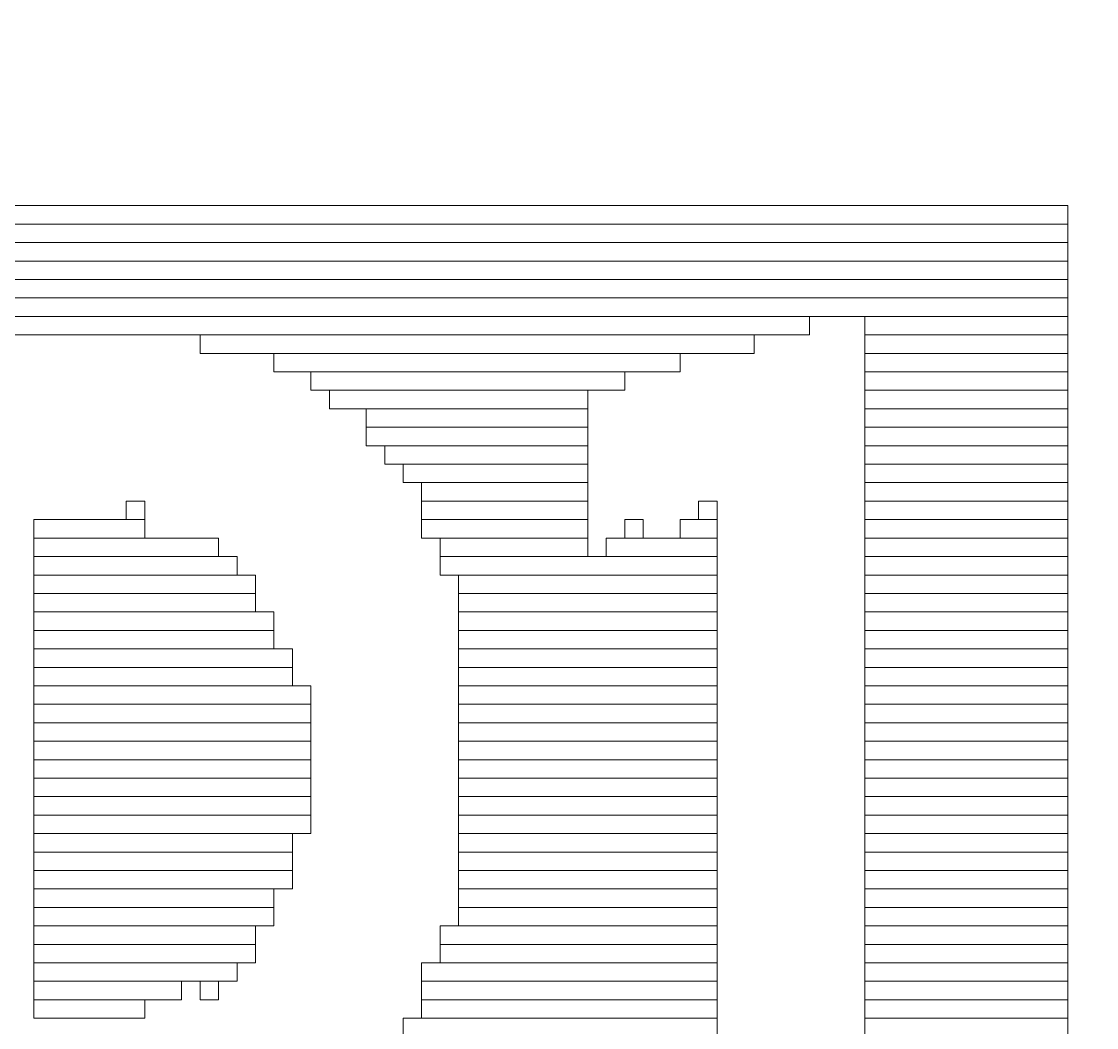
# Model space of a CAD drawing. Header units: millimetres. Extents: x -86 to 67, y -55 to 52.
# Drawn here: x -24.174 to -22.695, y -42.272 to -40.889 of the extents above; entities that cross this region are included whole.
import ezdxf

# ---------------------------------------------------------------- set-up
doc = ezdxf.new("R2010")
doc.units = ezdxf.units.MM
doc.header["$MEASUREMENT"] = 0
doc.layers.add('BG_OUTLINE', color=7, linetype='Continuous')
doc.layers.add('MA_PEN3', color=7, linetype='Continuous')

msp = doc.modelspace()

# ---------------------------------------------------------------- linework, layer by layer
at = {"layer": 'BG_OUTLINE', "color": 3, "lineweight": 9}
msp.add_open_spline([(-60.0926, 34.7331), (-60.0926, 34.7331), (63.7724, 34.7331), (63.7724, 34.7331), (63.7724, 34.7331), (64.585, 34.7336), (65.3646, 34.4113), (65.9396, 33.837), (65.9396, 33.837), (66.5146, 33.2627), (66.8379, 32.4797), (66.8384, 31.667), (66.8384, 31.667), (66.8384, 31.667), (66.8412, -52.28), (66.8412, -52.28), (66.8412, -52.28), (66.8412, -52.28), (66.8384, -52.1933), (66.8384, -52.1933), (66.8384, -52.1933), (66.8389, -53.006), (66.5166, -53.7856), (65.9424, -54.3606), (65.9424, -54.3606), (65.3681, -54.9356), (64.585, -55.2589), (63.7724, -55.2594), (63.7724, -55.2594), (63.7724, -55.2594), (-60.1869, -55.2594), (-60.1869, -55.2594), (-60.1869, -55.2594), (-60.1869, -55.2594), (-60.0853, -55.2518), (-60.0853, -55.2518), (-60.0853, -55.2518), (-60.8979, -55.2523), (-61.6775, -54.9299), (-62.2525, -54.3557), (-62.2525, -54.3557), (-62.8275, -53.7814), (-63.1508, -52.9984), (-63.1513, -52.1857), (-63.1513, -52.1857), (-63.1513, -52.1857), (-63.1587, 31.667), (-63.1587, 31.667), (-63.1587, 31.667), (-63.1592, 32.4797), (-62.8369, 33.2593), (-62.2626, 33.8343), (-62.2626, 33.8343), (-61.6883, 34.4093), (-60.9053, 34.7326), (-60.0926, 34.7331)], degree=3, knots=[0, 0, 0, 0, 0.071429, 0.071429, 0.071429, 0.071429, 0.142857, 0.142857, 0.142857, 0.142857, 0.214286, 0.214286, 0.214286, 0.214286, 0.285714, 0.285714, 0.285714, 0.285714, 0.357143, 0.357143, 0.357143, 0.357143, 0.428571, 0.428571, 0.428571, 0.428571, 0.5, 0.5, 0.5, 0.5, 0.571429, 0.571429, 0.571429, 0.571429, 0.642857, 0.642857, 0.642857, 0.642857, 0.714286, 0.714286, 0.714286, 0.714286, 0.785714, 0.785714, 0.785714, 0.785714, 0.857143, 0.857143, 0.857143, 0.857143, 0.928571, 0.928571, 0.928571, 0.928571, 1, 1, 1, 1], dxfattribs=at)
at = {"layer": 'MA_PEN3', "color": 5, "lineweight": 9}
for points in [[(-27.7892, -41.1675), (-27.7892, -41.1675), (-27.7892, -41.1421), (-27.7892, -41.1421), (-27.7892, -41.1421), (-27.7892, -41.1421), (-22.7346, -41.1421), (-22.7346, -41.1421), (-22.7346, -41.1421), (-22.7346, -41.1421), (-22.7346, -41.1675), (-22.7346, -41.1675), (-22.7346, -41.1675), (-22.7346, -41.1675), (-27.7892, -41.1675), (-27.7892, -41.1675)], [(-27.7892, -41.1929), (-27.7892, -41.1929), (-27.7892, -41.1675), (-27.7892, -41.1675), (-27.7892, -41.1675), (-27.7892, -41.1675), (-22.7346, -41.1675), (-22.7346, -41.1675), (-22.7346, -41.1675), (-22.7346, -41.1675), (-22.7346, -41.1929), (-22.7346, -41.1929), (-22.7346, -41.1929), (-22.7346, -41.1929), (-27.7892, -41.1929), (-27.7892, -41.1929)], [(-27.7892, -41.2183), (-27.7892, -41.2183), (-27.7892, -41.1929), (-27.7892, -41.1929), (-27.7892, -41.1929), (-27.7892, -41.1929), (-22.7346, -41.1929), (-22.7346, -41.1929), (-22.7346, -41.1929), (-22.7346, -41.1929), (-22.7346, -41.2183), (-22.7346, -41.2183), (-22.7346, -41.2183), (-22.7346, -41.2183), (-27.7892, -41.2183), (-27.7892, -41.2183)], [(-27.7892, -41.2437), (-27.7892, -41.2437), (-27.7892, -41.2183), (-27.7892, -41.2183), (-27.7892, -41.2183), (-27.7892, -41.2183), (-22.7346, -41.2183), (-22.7346, -41.2183), (-22.7346, -41.2183), (-22.7346, -41.2183), (-22.7346, -41.2437), (-22.7346, -41.2437), (-22.7346, -41.2437), (-22.7346, -41.2437), (-27.7892, -41.2437), (-27.7892, -41.2437)], [(-27.7892, -41.2691), (-27.7892, -41.2691), (-27.7892, -41.2437), (-27.7892, -41.2437), (-27.7892, -41.2437), (-27.7892, -41.2437), (-22.7346, -41.2437), (-22.7346, -41.2437), (-22.7346, -41.2437), (-22.7346, -41.2437), (-22.7346, -41.2691), (-22.7346, -41.2691), (-22.7346, -41.2691), (-22.7346, -41.2691), (-27.7892, -41.2691), (-27.7892, -41.2691)], [(-27.7892, -41.2945), (-27.7892, -41.2945), (-27.7892, -41.2691), (-27.7892, -41.2691), (-27.7892, -41.2691), (-27.7892, -41.2691), (-22.7346, -41.2691), (-22.7346, -41.2691), (-22.7346, -41.2691), (-22.7346, -41.2691), (-22.7346, -41.2945), (-22.7346, -41.2945), (-22.7346, -41.2945), (-22.7346, -41.2945), (-27.7892, -41.2945), (-27.7892, -41.2945)], [(-26.3922, -41.3199), (-26.3922, -41.3199), (-26.3922, -41.2945), (-26.3922, -41.2945), (-26.3922, -41.2945), (-26.3922, -41.2945), (-23.0902, -41.2945), (-23.0902, -41.2945), (-23.0902, -41.2945), (-23.0902, -41.2945), (-23.0902, -41.3199), (-23.0902, -41.3199), (-23.0902, -41.3199), (-23.0902, -41.3199), (-26.3922, -41.3199), (-26.3922, -41.3199)], [(-23.014, -41.3199), (-23.014, -41.3199), (-23.014, -41.2945), (-23.014, -41.2945), (-23.014, -41.2945), (-23.014, -41.2945), (-22.7346, -41.2945), (-22.7346, -41.2945), (-22.7346, -41.2945), (-22.7346, -41.2945), (-22.7346, -41.3199), (-22.7346, -41.3199), (-22.7346, -41.3199), (-22.7346, -41.3199), (-23.014, -41.3199), (-23.014, -41.3199)], [(-23.9284, -41.3453), (-23.9284, -41.3453), (-23.9284, -41.3199), (-23.9284, -41.3199), (-23.9284, -41.3199), (-23.9284, -41.3199), (-23.1664, -41.3199), (-23.1664, -41.3199), (-23.1664, -41.3199), (-23.1664, -41.3199), (-23.1664, -41.3453), (-23.1664, -41.3453), (-23.1664, -41.3453), (-23.1664, -41.3453), (-23.9284, -41.3453), (-23.9284, -41.3453)], [(-23.014, -41.3453), (-23.014, -41.3453), (-23.014, -41.3199), (-23.014, -41.3199), (-23.014, -41.3199), (-23.014, -41.3199), (-22.7346, -41.3199), (-22.7346, -41.3199), (-22.7346, -41.3199), (-22.7346, -41.3199), (-22.7346, -41.3453), (-22.7346, -41.3453), (-22.7346, -41.3453), (-22.7346, -41.3453), (-23.014, -41.3453), (-23.014, -41.3453)], [(-23.8268, -41.3707), (-23.8268, -41.3707), (-23.8268, -41.3453), (-23.8268, -41.3453), (-23.8268, -41.3453), (-23.8268, -41.3453), (-23.268, -41.3453), (-23.268, -41.3453), (-23.268, -41.3453), (-23.268, -41.3453), (-23.268, -41.3707), (-23.268, -41.3707), (-23.268, -41.3707), (-23.268, -41.3707), (-23.8268, -41.3707), (-23.8268, -41.3707)], [(-23.014, -41.3707), (-23.014, -41.3707), (-23.014, -41.3453), (-23.014, -41.3453), (-23.014, -41.3453), (-23.014, -41.3453), (-22.7346, -41.3453), (-22.7346, -41.3453), (-22.7346, -41.3453), (-22.7346, -41.3453), (-22.7346, -41.3707), (-22.7346, -41.3707), (-22.7346, -41.3707), (-22.7346, -41.3707), (-23.014, -41.3707), (-23.014, -41.3707)], [(-23.776, -41.3961), (-23.776, -41.3961), (-23.776, -41.3707), (-23.776, -41.3707), (-23.776, -41.3707), (-23.776, -41.3707), (-23.3442, -41.3707), (-23.3442, -41.3707), (-23.3442, -41.3707), (-23.3442, -41.3707), (-23.3442, -41.3961), (-23.3442, -41.3961), (-23.3442, -41.3961), (-23.3442, -41.3961), (-23.776, -41.3961), (-23.776, -41.3961)], [(-23.014, -41.3961), (-23.014, -41.3961), (-23.014, -41.3707), (-23.014, -41.3707), (-23.014, -41.3707), (-23.014, -41.3707), (-22.7346, -41.3707), (-22.7346, -41.3707), (-22.7346, -41.3707), (-22.7346, -41.3707), (-22.7346, -41.3961), (-22.7346, -41.3961), (-22.7346, -41.3961), (-22.7346, -41.3961), (-23.014, -41.3961), (-23.014, -41.3961)], [(-23.7506, -41.4215), (-23.7506, -41.4215), (-23.7506, -41.3961), (-23.7506, -41.3961), (-23.7506, -41.3961), (-23.7506, -41.3961), (-23.395, -41.3961), (-23.395, -41.3961), (-23.395, -41.3961), (-23.395, -41.3961), (-23.395, -41.4215), (-23.395, -41.4215), (-23.395, -41.4215), (-23.395, -41.4215), (-23.7506, -41.4215), (-23.7506, -41.4215)], [(-23.014, -41.4215), (-23.014, -41.4215), (-23.014, -41.3961), (-23.014, -41.3961), (-23.014, -41.3961), (-23.014, -41.3961), (-22.7346, -41.3961), (-22.7346, -41.3961), (-22.7346, -41.3961), (-22.7346, -41.3961), (-22.7346, -41.4215), (-22.7346, -41.4215), (-22.7346, -41.4215), (-22.7346, -41.4215), (-23.014, -41.4215), (-23.014, -41.4215)], [(-23.6998, -41.4469), (-23.6998, -41.4469), (-23.6998, -41.4215), (-23.6998, -41.4215), (-23.6998, -41.4215), (-23.6998, -41.4215), (-23.395, -41.4215), (-23.395, -41.4215), (-23.395, -41.4215), (-23.395, -41.4215), (-23.395, -41.4469), (-23.395, -41.4469), (-23.395, -41.4469), (-23.395, -41.4469), (-23.6998, -41.4469), (-23.6998, -41.4469)], [(-23.014, -41.4469), (-23.014, -41.4469), (-23.014, -41.4215), (-23.014, -41.4215), (-23.014, -41.4215), (-23.014, -41.4215), (-22.7346, -41.4215), (-22.7346, -41.4215), (-22.7346, -41.4215), (-22.7346, -41.4215), (-22.7346, -41.4469), (-22.7346, -41.4469), (-22.7346, -41.4469), (-22.7346, -41.4469), (-23.014, -41.4469), (-23.014, -41.4469)], [(-23.6998, -41.4723), (-23.6998, -41.4723), (-23.6998, -41.4469), (-23.6998, -41.4469), (-23.6998, -41.4469), (-23.6998, -41.4469), (-23.395, -41.4469), (-23.395, -41.4469), (-23.395, -41.4469), (-23.395, -41.4469), (-23.395, -41.4723), (-23.395, -41.4723), (-23.395, -41.4723), (-23.395, -41.4723), (-23.6998, -41.4723), (-23.6998, -41.4723)], [(-23.014, -41.4723), (-23.014, -41.4723), (-23.014, -41.4469), (-23.014, -41.4469), (-23.014, -41.4469), (-23.014, -41.4469), (-22.7346, -41.4469), (-22.7346, -41.4469), (-22.7346, -41.4469), (-22.7346, -41.4469), (-22.7346, -41.4723), (-22.7346, -41.4723), (-22.7346, -41.4723), (-22.7346, -41.4723), (-23.014, -41.4723), (-23.014, -41.4723)], [(-23.6744, -41.4977), (-23.6744, -41.4977), (-23.6744, -41.4723), (-23.6744, -41.4723), (-23.6744, -41.4723), (-23.6744, -41.4723), (-23.395, -41.4723), (-23.395, -41.4723), (-23.395, -41.4723), (-23.395, -41.4723), (-23.395, -41.4977), (-23.395, -41.4977), (-23.395, -41.4977), (-23.395, -41.4977), (-23.6744, -41.4977), (-23.6744, -41.4977)], [(-23.014, -41.4977), (-23.014, -41.4977), (-23.014, -41.4723), (-23.014, -41.4723), (-23.014, -41.4723), (-23.014, -41.4723), (-22.7346, -41.4723), (-22.7346, -41.4723), (-22.7346, -41.4723), (-22.7346, -41.4723), (-22.7346, -41.4977), (-22.7346, -41.4977), (-22.7346, -41.4977), (-22.7346, -41.4977), (-23.014, -41.4977), (-23.014, -41.4977)], [(-23.649, -41.5231), (-23.649, -41.5231), (-23.649, -41.4977), (-23.649, -41.4977), (-23.649, -41.4977), (-23.649, -41.4977), (-23.395, -41.4977), (-23.395, -41.4977), (-23.395, -41.4977), (-23.395, -41.4977), (-23.395, -41.5231), (-23.395, -41.5231), (-23.395, -41.5231), (-23.395, -41.5231), (-23.649, -41.5231), (-23.649, -41.5231)], [(-23.014, -41.5231), (-23.014, -41.5231), (-23.014, -41.4977), (-23.014, -41.4977), (-23.014, -41.4977), (-23.014, -41.4977), (-22.7346, -41.4977), (-22.7346, -41.4977), (-22.7346, -41.4977), (-22.7346, -41.4977), (-22.7346, -41.5231), (-22.7346, -41.5231), (-22.7346, -41.5231), (-22.7346, -41.5231), (-23.014, -41.5231), (-23.014, -41.5231)], [(-23.6236, -41.5485), (-23.6236, -41.5485), (-23.6236, -41.5231), (-23.6236, -41.5231), (-23.6236, -41.5231), (-23.6236, -41.5231), (-23.395, -41.5231), (-23.395, -41.5231), (-23.395, -41.5231), (-23.395, -41.5231), (-23.395, -41.5485), (-23.395, -41.5485), (-23.395, -41.5485), (-23.395, -41.5485), (-23.6236, -41.5485), (-23.6236, -41.5485)], [(-23.014, -41.5485), (-23.014, -41.5485), (-23.014, -41.5231), (-23.014, -41.5231), (-23.014, -41.5231), (-23.014, -41.5231), (-22.7346, -41.5231), (-22.7346, -41.5231), (-22.7346, -41.5231), (-22.7346, -41.5231), (-22.7346, -41.5485), (-22.7346, -41.5485), (-22.7346, -41.5485), (-22.7346, -41.5485), (-23.014, -41.5485), (-23.014, -41.5485)], [(-24.03, -41.5739), (-24.03, -41.5739), (-24.03, -41.5485), (-24.03, -41.5485), (-24.03, -41.5485), (-24.03, -41.5485), (-24.0046, -41.5485), (-24.0046, -41.5485), (-24.0046, -41.5485), (-24.0046, -41.5485), (-24.0046, -41.5739), (-24.0046, -41.5739), (-24.0046, -41.5739), (-24.0046, -41.5739), (-24.03, -41.5739), (-24.03, -41.5739)], [(-23.6236, -41.5739), (-23.6236, -41.5739), (-23.6236, -41.5485), (-23.6236, -41.5485), (-23.6236, -41.5485), (-23.6236, -41.5485), (-23.395, -41.5485), (-23.395, -41.5485), (-23.395, -41.5485), (-23.395, -41.5485), (-23.395, -41.5739), (-23.395, -41.5739), (-23.395, -41.5739), (-23.395, -41.5739), (-23.6236, -41.5739), (-23.6236, -41.5739)], [(-23.2426, -41.5739), (-23.2426, -41.5739), (-23.2426, -41.5485), (-23.2426, -41.5485), (-23.2426, -41.5485), (-23.2426, -41.5485), (-23.2172, -41.5485), (-23.2172, -41.5485), (-23.2172, -41.5485), (-23.2172, -41.5485), (-23.2172, -41.5739), (-23.2172, -41.5739), (-23.2172, -41.5739), (-23.2172, -41.5739), (-23.2426, -41.5739), (-23.2426, -41.5739)], [(-23.014, -41.5739), (-23.014, -41.5739), (-23.014, -41.5485), (-23.014, -41.5485), (-23.014, -41.5485), (-23.014, -41.5485), (-22.7346, -41.5485), (-22.7346, -41.5485), (-22.7346, -41.5485), (-22.7346, -41.5485), (-22.7346, -41.5739), (-22.7346, -41.5739), (-22.7346, -41.5739), (-22.7346, -41.5739), (-23.014, -41.5739), (-23.014, -41.5739)], [(-24.157, -41.5993), (-24.157, -41.5993), (-24.157, -41.5739), (-24.157, -41.5739), (-24.157, -41.5739), (-24.157, -41.5739), (-24.0046, -41.5739), (-24.0046, -41.5739), (-24.0046, -41.5739), (-24.0046, -41.5739), (-24.0046, -41.5993), (-24.0046, -41.5993), (-24.0046, -41.5993), (-24.0046, -41.5993), (-24.157, -41.5993), (-24.157, -41.5993)], [(-23.6236, -41.5993), (-23.6236, -41.5993), (-23.6236, -41.5739), (-23.6236, -41.5739), (-23.6236, -41.5739), (-23.6236, -41.5739), (-23.395, -41.5739), (-23.395, -41.5739), (-23.395, -41.5739), (-23.395, -41.5739), (-23.395, -41.5993), (-23.395, -41.5993), (-23.395, -41.5993), (-23.395, -41.5993), (-23.6236, -41.5993), (-23.6236, -41.5993)], [(-23.3442, -41.5993), (-23.3442, -41.5993), (-23.3442, -41.5739), (-23.3442, -41.5739), (-23.3442, -41.5739), (-23.3442, -41.5739), (-23.3188, -41.5739), (-23.3188, -41.5739), (-23.3188, -41.5739), (-23.3188, -41.5739), (-23.3188, -41.5993), (-23.3188, -41.5993), (-23.3188, -41.5993), (-23.3188, -41.5993), (-23.3442, -41.5993), (-23.3442, -41.5993)], [(-23.268, -41.5993), (-23.268, -41.5993), (-23.268, -41.5739), (-23.268, -41.5739), (-23.268, -41.5739), (-23.268, -41.5739), (-23.2172, -41.5739), (-23.2172, -41.5739), (-23.2172, -41.5739), (-23.2172, -41.5739), (-23.2172, -41.5993), (-23.2172, -41.5993), (-23.2172, -41.5993), (-23.2172, -41.5993), (-23.268, -41.5993), (-23.268, -41.5993)], [(-23.014, -41.5993), (-23.014, -41.5993), (-23.014, -41.5739), (-23.014, -41.5739), (-23.014, -41.5739), (-23.014, -41.5739), (-22.7346, -41.5739), (-22.7346, -41.5739), (-22.7346, -41.5739), (-22.7346, -41.5739), (-22.7346, -41.5993), (-22.7346, -41.5993), (-22.7346, -41.5993), (-22.7346, -41.5993), (-23.014, -41.5993), (-23.014, -41.5993)], [(-24.157, -41.6247), (-24.157, -41.6247), (-24.157, -41.5993), (-24.157, -41.5993), (-24.157, -41.5993), (-24.157, -41.5993), (-23.903, -41.5993), (-23.903, -41.5993), (-23.903, -41.5993), (-23.903, -41.5993), (-23.903, -41.6247), (-23.903, -41.6247), (-23.903, -41.6247), (-23.903, -41.6247), (-24.157, -41.6247), (-24.157, -41.6247)], [(-23.5982, -41.6247), (-23.5982, -41.6247), (-23.5982, -41.5993), (-23.5982, -41.5993), (-23.5982, -41.5993), (-23.5982, -41.5993), (-23.395, -41.5993), (-23.395, -41.5993), (-23.395, -41.5993), (-23.395, -41.5993), (-23.395, -41.6247), (-23.395, -41.6247), (-23.395, -41.6247), (-23.395, -41.6247), (-23.5982, -41.6247), (-23.5982, -41.6247)], [(-23.3696, -41.6247), (-23.3696, -41.6247), (-23.3696, -41.5993), (-23.3696, -41.5993), (-23.3696, -41.5993), (-23.3696, -41.5993), (-23.2172, -41.5993), (-23.2172, -41.5993), (-23.2172, -41.5993), (-23.2172, -41.5993), (-23.2172, -41.6247), (-23.2172, -41.6247), (-23.2172, -41.6247), (-23.2172, -41.6247), (-23.3696, -41.6247), (-23.3696, -41.6247)], [(-23.014, -41.6247), (-23.014, -41.6247), (-23.014, -41.5993), (-23.014, -41.5993), (-23.014, -41.5993), (-23.014, -41.5993), (-22.7346, -41.5993), (-22.7346, -41.5993), (-22.7346, -41.5993), (-22.7346, -41.5993), (-22.7346, -41.6247), (-22.7346, -41.6247), (-22.7346, -41.6247), (-22.7346, -41.6247), (-23.014, -41.6247), (-23.014, -41.6247)], [(-24.157, -41.6501), (-24.157, -41.6501), (-24.157, -41.6247), (-24.157, -41.6247), (-24.157, -41.6247), (-24.157, -41.6247), (-23.8776, -41.6247), (-23.8776, -41.6247), (-23.8776, -41.6247), (-23.8776, -41.6247), (-23.8776, -41.6501), (-23.8776, -41.6501), (-23.8776, -41.6501), (-23.8776, -41.6501), (-24.157, -41.6501), (-24.157, -41.6501)], [(-23.5982, -41.6501), (-23.5982, -41.6501), (-23.5982, -41.6247), (-23.5982, -41.6247), (-23.5982, -41.6247), (-23.5982, -41.6247), (-23.2172, -41.6247), (-23.2172, -41.6247), (-23.2172, -41.6247), (-23.2172, -41.6247), (-23.2172, -41.6501), (-23.2172, -41.6501), (-23.2172, -41.6501), (-23.2172, -41.6501), (-23.5982, -41.6501), (-23.5982, -41.6501)], [(-23.014, -41.6501), (-23.014, -41.6501), (-23.014, -41.6247), (-23.014, -41.6247), (-23.014, -41.6247), (-23.014, -41.6247), (-22.7346, -41.6247), (-22.7346, -41.6247), (-22.7346, -41.6247), (-22.7346, -41.6247), (-22.7346, -41.6501), (-22.7346, -41.6501), (-22.7346, -41.6501), (-22.7346, -41.6501), (-23.014, -41.6501), (-23.014, -41.6501)], [(-24.157, -41.6755), (-24.157, -41.6755), (-24.157, -41.6501), (-24.157, -41.6501), (-24.157, -41.6501), (-24.157, -41.6501), (-23.8522, -41.6501), (-23.8522, -41.6501), (-23.8522, -41.6501), (-23.8522, -41.6501), (-23.8522, -41.6755), (-23.8522, -41.6755), (-23.8522, -41.6755), (-23.8522, -41.6755), (-24.157, -41.6755), (-24.157, -41.6755)], [(-23.5728, -41.6755), (-23.5728, -41.6755), (-23.5728, -41.6501), (-23.5728, -41.6501), (-23.5728, -41.6501), (-23.5728, -41.6501), (-23.2172, -41.6501), (-23.2172, -41.6501), (-23.2172, -41.6501), (-23.2172, -41.6501), (-23.2172, -41.6755), (-23.2172, -41.6755), (-23.2172, -41.6755), (-23.2172, -41.6755), (-23.5728, -41.6755), (-23.5728, -41.6755)], [(-23.014, -41.6755), (-23.014, -41.6755), (-23.014, -41.6501), (-23.014, -41.6501), (-23.014, -41.6501), (-23.014, -41.6501), (-22.7346, -41.6501), (-22.7346, -41.6501), (-22.7346, -41.6501), (-22.7346, -41.6501), (-22.7346, -41.6755), (-22.7346, -41.6755), (-22.7346, -41.6755), (-22.7346, -41.6755), (-23.014, -41.6755), (-23.014, -41.6755)], [(-24.157, -41.7009), (-24.157, -41.7009), (-24.157, -41.6755), (-24.157, -41.6755), (-24.157, -41.6755), (-24.157, -41.6755), (-23.8522, -41.6755), (-23.8522, -41.6755), (-23.8522, -41.6755), (-23.8522, -41.6755), (-23.8522, -41.7009), (-23.8522, -41.7009), (-23.8522, -41.7009), (-23.8522, -41.7009), (-24.157, -41.7009), (-24.157, -41.7009)], [(-23.5728, -41.7009), (-23.5728, -41.7009), (-23.5728, -41.6755), (-23.5728, -41.6755), (-23.5728, -41.6755), (-23.5728, -41.6755), (-23.2172, -41.6755), (-23.2172, -41.6755), (-23.2172, -41.6755), (-23.2172, -41.6755), (-23.2172, -41.7009), (-23.2172, -41.7009), (-23.2172, -41.7009), (-23.2172, -41.7009), (-23.5728, -41.7009), (-23.5728, -41.7009)], [(-23.014, -41.7009), (-23.014, -41.7009), (-23.014, -41.6755), (-23.014, -41.6755), (-23.014, -41.6755), (-23.014, -41.6755), (-22.7346, -41.6755), (-22.7346, -41.6755), (-22.7346, -41.6755), (-22.7346, -41.6755), (-22.7346, -41.7009), (-22.7346, -41.7009), (-22.7346, -41.7009), (-22.7346, -41.7009), (-23.014, -41.7009), (-23.014, -41.7009)], [(-24.157, -41.7263), (-24.157, -41.7263), (-24.157, -41.7009), (-24.157, -41.7009), (-24.157, -41.7009), (-24.157, -41.7009), (-23.8268, -41.7009), (-23.8268, -41.7009), (-23.8268, -41.7009), (-23.8268, -41.7009), (-23.8268, -41.7263), (-23.8268, -41.7263), (-23.8268, -41.7263), (-23.8268, -41.7263), (-24.157, -41.7263), (-24.157, -41.7263)], [(-23.5728, -41.7263), (-23.5728, -41.7263), (-23.5728, -41.7009), (-23.5728, -41.7009), (-23.5728, -41.7009), (-23.5728, -41.7009), (-23.2172, -41.7009), (-23.2172, -41.7009), (-23.2172, -41.7009), (-23.2172, -41.7009), (-23.2172, -41.7263), (-23.2172, -41.7263), (-23.2172, -41.7263), (-23.2172, -41.7263), (-23.5728, -41.7263), (-23.5728, -41.7263)], [(-23.014, -41.7263), (-23.014, -41.7263), (-23.014, -41.7009), (-23.014, -41.7009), (-23.014, -41.7009), (-23.014, -41.7009), (-22.7346, -41.7009), (-22.7346, -41.7009), (-22.7346, -41.7009), (-22.7346, -41.7009), (-22.7346, -41.7263), (-22.7346, -41.7263), (-22.7346, -41.7263), (-22.7346, -41.7263), (-23.014, -41.7263), (-23.014, -41.7263)], [(-24.157, -41.7517), (-24.157, -41.7517), (-24.157, -41.7263), (-24.157, -41.7263), (-24.157, -41.7263), (-24.157, -41.7263), (-23.8268, -41.7263), (-23.8268, -41.7263), (-23.8268, -41.7263), (-23.8268, -41.7263), (-23.8268, -41.7517), (-23.8268, -41.7517), (-23.8268, -41.7517), (-23.8268, -41.7517), (-24.157, -41.7517), (-24.157, -41.7517)], [(-23.5728, -41.7517), (-23.5728, -41.7517), (-23.5728, -41.7263), (-23.5728, -41.7263), (-23.5728, -41.7263), (-23.5728, -41.7263), (-23.2172, -41.7263), (-23.2172, -41.7263), (-23.2172, -41.7263), (-23.2172, -41.7263), (-23.2172, -41.7517), (-23.2172, -41.7517), (-23.2172, -41.7517), (-23.2172, -41.7517), (-23.5728, -41.7517), (-23.5728, -41.7517)], [(-23.014, -41.7517), (-23.014, -41.7517), (-23.014, -41.7263), (-23.014, -41.7263), (-23.014, -41.7263), (-23.014, -41.7263), (-22.7346, -41.7263), (-22.7346, -41.7263), (-22.7346, -41.7263), (-22.7346, -41.7263), (-22.7346, -41.7517), (-22.7346, -41.7517), (-22.7346, -41.7517), (-22.7346, -41.7517), (-23.014, -41.7517), (-23.014, -41.7517)], [(-24.157, -41.7771), (-24.157, -41.7771), (-24.157, -41.7517), (-24.157, -41.7517), (-24.157, -41.7517), (-24.157, -41.7517), (-23.8014, -41.7517), (-23.8014, -41.7517), (-23.8014, -41.7517), (-23.8014, -41.7517), (-23.8014, -41.7771), (-23.8014, -41.7771), (-23.8014, -41.7771), (-23.8014, -41.7771), (-24.157, -41.7771), (-24.157, -41.7771)], [(-23.5728, -41.7771), (-23.5728, -41.7771), (-23.5728, -41.7517), (-23.5728, -41.7517), (-23.5728, -41.7517), (-23.5728, -41.7517), (-23.2172, -41.7517), (-23.2172, -41.7517), (-23.2172, -41.7517), (-23.2172, -41.7517), (-23.2172, -41.7771), (-23.2172, -41.7771), (-23.2172, -41.7771), (-23.2172, -41.7771), (-23.5728, -41.7771), (-23.5728, -41.7771)], [(-23.014, -41.7771), (-23.014, -41.7771), (-23.014, -41.7517), (-23.014, -41.7517), (-23.014, -41.7517), (-23.014, -41.7517), (-22.7346, -41.7517), (-22.7346, -41.7517), (-22.7346, -41.7517), (-22.7346, -41.7517), (-22.7346, -41.7771), (-22.7346, -41.7771), (-22.7346, -41.7771), (-22.7346, -41.7771), (-23.014, -41.7771), (-23.014, -41.7771)], [(-24.157, -41.8025), (-24.157, -41.8025), (-24.157, -41.7771), (-24.157, -41.7771), (-24.157, -41.7771), (-24.157, -41.7771), (-23.8014, -41.7771), (-23.8014, -41.7771), (-23.8014, -41.7771), (-23.8014, -41.7771), (-23.8014, -41.8025), (-23.8014, -41.8025), (-23.8014, -41.8025), (-23.8014, -41.8025), (-24.157, -41.8025), (-24.157, -41.8025)], [(-23.5728, -41.8025), (-23.5728, -41.8025), (-23.5728, -41.7771), (-23.5728, -41.7771), (-23.5728, -41.7771), (-23.5728, -41.7771), (-23.2172, -41.7771), (-23.2172, -41.7771), (-23.2172, -41.7771), (-23.2172, -41.7771), (-23.2172, -41.8025), (-23.2172, -41.8025), (-23.2172, -41.8025), (-23.2172, -41.8025), (-23.5728, -41.8025), (-23.5728, -41.8025)], [(-23.014, -41.8025), (-23.014, -41.8025), (-23.014, -41.7771), (-23.014, -41.7771), (-23.014, -41.7771), (-23.014, -41.7771), (-22.7346, -41.7771), (-22.7346, -41.7771), (-22.7346, -41.7771), (-22.7346, -41.7771), (-22.7346, -41.8025), (-22.7346, -41.8025), (-22.7346, -41.8025), (-22.7346, -41.8025), (-23.014, -41.8025), (-23.014, -41.8025)], [(-24.157, -41.8279), (-24.157, -41.8279), (-24.157, -41.8025), (-24.157, -41.8025), (-24.157, -41.8025), (-24.157, -41.8025), (-23.776, -41.8025), (-23.776, -41.8025), (-23.776, -41.8025), (-23.776, -41.8025), (-23.776, -41.8279), (-23.776, -41.8279), (-23.776, -41.8279), (-23.776, -41.8279), (-24.157, -41.8279), (-24.157, -41.8279)], [(-23.5728, -41.8279), (-23.5728, -41.8279), (-23.5728, -41.8025), (-23.5728, -41.8025), (-23.5728, -41.8025), (-23.5728, -41.8025), (-23.2172, -41.8025), (-23.2172, -41.8025), (-23.2172, -41.8025), (-23.2172, -41.8025), (-23.2172, -41.8279), (-23.2172, -41.8279), (-23.2172, -41.8279), (-23.2172, -41.8279), (-23.5728, -41.8279), (-23.5728, -41.8279)], [(-23.014, -41.8279), (-23.014, -41.8279), (-23.014, -41.8025), (-23.014, -41.8025), (-23.014, -41.8025), (-23.014, -41.8025), (-22.7346, -41.8025), (-22.7346, -41.8025), (-22.7346, -41.8025), (-22.7346, -41.8025), (-22.7346, -41.8279), (-22.7346, -41.8279), (-22.7346, -41.8279), (-22.7346, -41.8279), (-23.014, -41.8279), (-23.014, -41.8279)], [(-24.157, -41.8533), (-24.157, -41.8533), (-24.157, -41.8279), (-24.157, -41.8279), (-24.157, -41.8279), (-24.157, -41.8279), (-23.776, -41.8279), (-23.776, -41.8279), (-23.776, -41.8279), (-23.776, -41.8279), (-23.776, -41.8533), (-23.776, -41.8533), (-23.776, -41.8533), (-23.776, -41.8533), (-24.157, -41.8533), (-24.157, -41.8533)], [(-23.5728, -41.8533), (-23.5728, -41.8533), (-23.5728, -41.8279), (-23.5728, -41.8279), (-23.5728, -41.8279), (-23.5728, -41.8279), (-23.2172, -41.8279), (-23.2172, -41.8279), (-23.2172, -41.8279), (-23.2172, -41.8279), (-23.2172, -41.8533), (-23.2172, -41.8533), (-23.2172, -41.8533), (-23.2172, -41.8533), (-23.5728, -41.8533), (-23.5728, -41.8533)], [(-23.014, -41.8533), (-23.014, -41.8533), (-23.014, -41.8279), (-23.014, -41.8279), (-23.014, -41.8279), (-23.014, -41.8279), (-22.7346, -41.8279), (-22.7346, -41.8279), (-22.7346, -41.8279), (-22.7346, -41.8279), (-22.7346, -41.8533), (-22.7346, -41.8533), (-22.7346, -41.8533), (-22.7346, -41.8533), (-23.014, -41.8533), (-23.014, -41.8533)], [(-24.157, -41.8787), (-24.157, -41.8787), (-24.157, -41.8533), (-24.157, -41.8533), (-24.157, -41.8533), (-24.157, -41.8533), (-23.776, -41.8533), (-23.776, -41.8533), (-23.776, -41.8533), (-23.776, -41.8533), (-23.776, -41.8787), (-23.776, -41.8787), (-23.776, -41.8787), (-23.776, -41.8787), (-24.157, -41.8787), (-24.157, -41.8787)], [(-23.5728, -41.8787), (-23.5728, -41.8787), (-23.5728, -41.8533), (-23.5728, -41.8533), (-23.5728, -41.8533), (-23.5728, -41.8533), (-23.2172, -41.8533), (-23.2172, -41.8533), (-23.2172, -41.8533), (-23.2172, -41.8533), (-23.2172, -41.8787), (-23.2172, -41.8787), (-23.2172, -41.8787), (-23.2172, -41.8787), (-23.5728, -41.8787), (-23.5728, -41.8787)], [(-23.014, -41.8787), (-23.014, -41.8787), (-23.014, -41.8533), (-23.014, -41.8533), (-23.014, -41.8533), (-23.014, -41.8533), (-22.7346, -41.8533), (-22.7346, -41.8533), (-22.7346, -41.8533), (-22.7346, -41.8533), (-22.7346, -41.8787), (-22.7346, -41.8787), (-22.7346, -41.8787), (-22.7346, -41.8787), (-23.014, -41.8787), (-23.014, -41.8787)], [(-24.157, -41.9041), (-24.157, -41.9041), (-24.157, -41.8787), (-24.157, -41.8787), (-24.157, -41.8787), (-24.157, -41.8787), (-23.776, -41.8787), (-23.776, -41.8787), (-23.776, -41.8787), (-23.776, -41.8787), (-23.776, -41.9041), (-23.776, -41.9041), (-23.776, -41.9041), (-23.776, -41.9041), (-24.157, -41.9041), (-24.157, -41.9041)], [(-23.5728, -41.9041), (-23.5728, -41.9041), (-23.5728, -41.8787), (-23.5728, -41.8787), (-23.5728, -41.8787), (-23.5728, -41.8787), (-23.2172, -41.8787), (-23.2172, -41.8787), (-23.2172, -41.8787), (-23.2172, -41.8787), (-23.2172, -41.9041), (-23.2172, -41.9041), (-23.2172, -41.9041), (-23.2172, -41.9041), (-23.5728, -41.9041), (-23.5728, -41.9041)], [(-23.014, -41.9041), (-23.014, -41.9041), (-23.014, -41.8787), (-23.014, -41.8787), (-23.014, -41.8787), (-23.014, -41.8787), (-22.7346, -41.8787), (-22.7346, -41.8787), (-22.7346, -41.8787), (-22.7346, -41.8787), (-22.7346, -41.9041), (-22.7346, -41.9041), (-22.7346, -41.9041), (-22.7346, -41.9041), (-23.014, -41.9041), (-23.014, -41.9041)], [(-24.157, -41.9295), (-24.157, -41.9295), (-24.157, -41.9041), (-24.157, -41.9041), (-24.157, -41.9041), (-24.157, -41.9041), (-23.776, -41.9041), (-23.776, -41.9041), (-23.776, -41.9041), (-23.776, -41.9041), (-23.776, -41.9295), (-23.776, -41.9295), (-23.776, -41.9295), (-23.776, -41.9295), (-24.157, -41.9295), (-24.157, -41.9295)], [(-23.5728, -41.9295), (-23.5728, -41.9295), (-23.5728, -41.9041), (-23.5728, -41.9041), (-23.5728, -41.9041), (-23.5728, -41.9041), (-23.2172, -41.9041), (-23.2172, -41.9041), (-23.2172, -41.9041), (-23.2172, -41.9041), (-23.2172, -41.9295), (-23.2172, -41.9295), (-23.2172, -41.9295), (-23.2172, -41.9295), (-23.5728, -41.9295), (-23.5728, -41.9295)], [(-23.014, -41.9295), (-23.014, -41.9295), (-23.014, -41.9041), (-23.014, -41.9041), (-23.014, -41.9041), (-23.014, -41.9041), (-22.7346, -41.9041), (-22.7346, -41.9041), (-22.7346, -41.9041), (-22.7346, -41.9041), (-22.7346, -41.9295), (-22.7346, -41.9295), (-22.7346, -41.9295), (-22.7346, -41.9295), (-23.014, -41.9295), (-23.014, -41.9295)], [(-24.157, -41.9549), (-24.157, -41.9549), (-24.157, -41.9295), (-24.157, -41.9295), (-24.157, -41.9295), (-24.157, -41.9295), (-23.776, -41.9295), (-23.776, -41.9295), (-23.776, -41.9295), (-23.776, -41.9295), (-23.776, -41.9549), (-23.776, -41.9549), (-23.776, -41.9549), (-23.776, -41.9549), (-24.157, -41.9549), (-24.157, -41.9549)], [(-23.5728, -41.9549), (-23.5728, -41.9549), (-23.5728, -41.9295), (-23.5728, -41.9295), (-23.5728, -41.9295), (-23.5728, -41.9295), (-23.2172, -41.9295), (-23.2172, -41.9295), (-23.2172, -41.9295), (-23.2172, -41.9295), (-23.2172, -41.9549), (-23.2172, -41.9549), (-23.2172, -41.9549), (-23.2172, -41.9549), (-23.5728, -41.9549), (-23.5728, -41.9549)], [(-23.014, -41.9549), (-23.014, -41.9549), (-23.014, -41.9295), (-23.014, -41.9295), (-23.014, -41.9295), (-23.014, -41.9295), (-22.7346, -41.9295), (-22.7346, -41.9295), (-22.7346, -41.9295), (-22.7346, -41.9295), (-22.7346, -41.9549), (-22.7346, -41.9549), (-22.7346, -41.9549), (-22.7346, -41.9549), (-23.014, -41.9549), (-23.014, -41.9549)], [(-24.157, -41.9803), (-24.157, -41.9803), (-24.157, -41.9549), (-24.157, -41.9549), (-24.157, -41.9549), (-24.157, -41.9549), (-23.776, -41.9549), (-23.776, -41.9549), (-23.776, -41.9549), (-23.776, -41.9549), (-23.776, -41.9803), (-23.776, -41.9803), (-23.776, -41.9803), (-23.776, -41.9803), (-24.157, -41.9803), (-24.157, -41.9803)], [(-23.5728, -41.9803), (-23.5728, -41.9803), (-23.5728, -41.9549), (-23.5728, -41.9549), (-23.5728, -41.9549), (-23.5728, -41.9549), (-23.2172, -41.9549), (-23.2172, -41.9549), (-23.2172, -41.9549), (-23.2172, -41.9549), (-23.2172, -41.9803), (-23.2172, -41.9803), (-23.2172, -41.9803), (-23.2172, -41.9803), (-23.5728, -41.9803), (-23.5728, -41.9803)], [(-23.014, -41.9803), (-23.014, -41.9803), (-23.014, -41.9549), (-23.014, -41.9549), (-23.014, -41.9549), (-23.014, -41.9549), (-22.7346, -41.9549), (-22.7346, -41.9549), (-22.7346, -41.9549), (-22.7346, -41.9549), (-22.7346, -41.9803), (-22.7346, -41.9803), (-22.7346, -41.9803), (-22.7346, -41.9803), (-23.014, -41.9803), (-23.014, -41.9803)], [(-24.157, -42.0057), (-24.157, -42.0057), (-24.157, -41.9803), (-24.157, -41.9803), (-24.157, -41.9803), (-24.157, -41.9803), (-23.776, -41.9803), (-23.776, -41.9803), (-23.776, -41.9803), (-23.776, -41.9803), (-23.776, -42.0057), (-23.776, -42.0057), (-23.776, -42.0057), (-23.776, -42.0057), (-24.157, -42.0057), (-24.157, -42.0057)], [(-23.5728, -42.0057), (-23.5728, -42.0057), (-23.5728, -41.9803), (-23.5728, -41.9803), (-23.5728, -41.9803), (-23.5728, -41.9803), (-23.2172, -41.9803), (-23.2172, -41.9803), (-23.2172, -41.9803), (-23.2172, -41.9803), (-23.2172, -42.0057), (-23.2172, -42.0057), (-23.2172, -42.0057), (-23.2172, -42.0057), (-23.5728, -42.0057), (-23.5728, -42.0057)], [(-23.014, -42.0057), (-23.014, -42.0057), (-23.014, -41.9803), (-23.014, -41.9803), (-23.014, -41.9803), (-23.014, -41.9803), (-22.7346, -41.9803), (-22.7346, -41.9803), (-22.7346, -41.9803), (-22.7346, -41.9803), (-22.7346, -42.0057), (-22.7346, -42.0057), (-22.7346, -42.0057), (-22.7346, -42.0057), (-23.014, -42.0057), (-23.014, -42.0057)], [(-24.157, -42.0311), (-24.157, -42.0311), (-24.157, -42.0057), (-24.157, -42.0057), (-24.157, -42.0057), (-24.157, -42.0057), (-23.8014, -42.0057), (-23.8014, -42.0057), (-23.8014, -42.0057), (-23.8014, -42.0057), (-23.8014, -42.0311), (-23.8014, -42.0311), (-23.8014, -42.0311), (-23.8014, -42.0311), (-24.157, -42.0311), (-24.157, -42.0311)], [(-23.5728, -42.0311), (-23.5728, -42.0311), (-23.5728, -42.0057), (-23.5728, -42.0057), (-23.5728, -42.0057), (-23.5728, -42.0057), (-23.2172, -42.0057), (-23.2172, -42.0057), (-23.2172, -42.0057), (-23.2172, -42.0057), (-23.2172, -42.0311), (-23.2172, -42.0311), (-23.2172, -42.0311), (-23.2172, -42.0311), (-23.5728, -42.0311), (-23.5728, -42.0311)], [(-23.014, -42.0311), (-23.014, -42.0311), (-23.014, -42.0057), (-23.014, -42.0057), (-23.014, -42.0057), (-23.014, -42.0057), (-22.7346, -42.0057), (-22.7346, -42.0057), (-22.7346, -42.0057), (-22.7346, -42.0057), (-22.7346, -42.0311), (-22.7346, -42.0311), (-22.7346, -42.0311), (-22.7346, -42.0311), (-23.014, -42.0311), (-23.014, -42.0311)], [(-24.157, -42.0565), (-24.157, -42.0565), (-24.157, -42.0311), (-24.157, -42.0311), (-24.157, -42.0311), (-24.157, -42.0311), (-23.8014, -42.0311), (-23.8014, -42.0311), (-23.8014, -42.0311), (-23.8014, -42.0311), (-23.8014, -42.0565), (-23.8014, -42.0565), (-23.8014, -42.0565), (-23.8014, -42.0565), (-24.157, -42.0565), (-24.157, -42.0565)], [(-23.5728, -42.0565), (-23.5728, -42.0565), (-23.5728, -42.0311), (-23.5728, -42.0311), (-23.5728, -42.0311), (-23.5728, -42.0311), (-23.2172, -42.0311), (-23.2172, -42.0311), (-23.2172, -42.0311), (-23.2172, -42.0311), (-23.2172, -42.0565), (-23.2172, -42.0565), (-23.2172, -42.0565), (-23.2172, -42.0565), (-23.5728, -42.0565), (-23.5728, -42.0565)], [(-23.014, -42.0565), (-23.014, -42.0565), (-23.014, -42.0311), (-23.014, -42.0311), (-23.014, -42.0311), (-23.014, -42.0311), (-22.7346, -42.0311), (-22.7346, -42.0311), (-22.7346, -42.0311), (-22.7346, -42.0311), (-22.7346, -42.0565), (-22.7346, -42.0565), (-22.7346, -42.0565), (-22.7346, -42.0565), (-23.014, -42.0565), (-23.014, -42.0565)], [(-24.157, -42.0819), (-24.157, -42.0819), (-24.157, -42.0565), (-24.157, -42.0565), (-24.157, -42.0565), (-24.157, -42.0565), (-23.8014, -42.0565), (-23.8014, -42.0565), (-23.8014, -42.0565), (-23.8014, -42.0565), (-23.8014, -42.0819), (-23.8014, -42.0819), (-23.8014, -42.0819), (-23.8014, -42.0819), (-24.157, -42.0819), (-24.157, -42.0819)], [(-23.5728, -42.0819), (-23.5728, -42.0819), (-23.5728, -42.0565), (-23.5728, -42.0565), (-23.5728, -42.0565), (-23.5728, -42.0565), (-23.2172, -42.0565), (-23.2172, -42.0565), (-23.2172, -42.0565), (-23.2172, -42.0565), (-23.2172, -42.0819), (-23.2172, -42.0819), (-23.2172, -42.0819), (-23.2172, -42.0819), (-23.5728, -42.0819), (-23.5728, -42.0819)], [(-23.014, -42.0819), (-23.014, -42.0819), (-23.014, -42.0565), (-23.014, -42.0565), (-23.014, -42.0565), (-23.014, -42.0565), (-22.7346, -42.0565), (-22.7346, -42.0565), (-22.7346, -42.0565), (-22.7346, -42.0565), (-22.7346, -42.0819), (-22.7346, -42.0819), (-22.7346, -42.0819), (-22.7346, -42.0819), (-23.014, -42.0819), (-23.014, -42.0819)], [(-24.157, -42.1073), (-24.157, -42.1073), (-24.157, -42.0819), (-24.157, -42.0819), (-24.157, -42.0819), (-24.157, -42.0819), (-23.8268, -42.0819), (-23.8268, -42.0819), (-23.8268, -42.0819), (-23.8268, -42.0819), (-23.8268, -42.1073), (-23.8268, -42.1073), (-23.8268, -42.1073), (-23.8268, -42.1073), (-24.157, -42.1073), (-24.157, -42.1073)], [(-23.5728, -42.1073), (-23.5728, -42.1073), (-23.5728, -42.0819), (-23.5728, -42.0819), (-23.5728, -42.0819), (-23.5728, -42.0819), (-23.2172, -42.0819), (-23.2172, -42.0819), (-23.2172, -42.0819), (-23.2172, -42.0819), (-23.2172, -42.1073), (-23.2172, -42.1073), (-23.2172, -42.1073), (-23.2172, -42.1073), (-23.5728, -42.1073), (-23.5728, -42.1073)], [(-23.014, -42.1073), (-23.014, -42.1073), (-23.014, -42.0819), (-23.014, -42.0819), (-23.014, -42.0819), (-23.014, -42.0819), (-22.7346, -42.0819), (-22.7346, -42.0819), (-22.7346, -42.0819), (-22.7346, -42.0819), (-22.7346, -42.1073), (-22.7346, -42.1073), (-22.7346, -42.1073), (-22.7346, -42.1073), (-23.014, -42.1073), (-23.014, -42.1073)], [(-24.157, -42.1327), (-24.157, -42.1327), (-24.157, -42.1073), (-24.157, -42.1073), (-24.157, -42.1073), (-24.157, -42.1073), (-23.8268, -42.1073), (-23.8268, -42.1073), (-23.8268, -42.1073), (-23.8268, -42.1073), (-23.8268, -42.1327), (-23.8268, -42.1327), (-23.8268, -42.1327), (-23.8268, -42.1327), (-24.157, -42.1327), (-24.157, -42.1327)], [(-23.5728, -42.1327), (-23.5728, -42.1327), (-23.5728, -42.1073), (-23.5728, -42.1073), (-23.5728, -42.1073), (-23.5728, -42.1073), (-23.2172, -42.1073), (-23.2172, -42.1073), (-23.2172, -42.1073), (-23.2172, -42.1073), (-23.2172, -42.1327), (-23.2172, -42.1327), (-23.2172, -42.1327), (-23.2172, -42.1327), (-23.5728, -42.1327), (-23.5728, -42.1327)], [(-23.014, -42.1327), (-23.014, -42.1327), (-23.014, -42.1073), (-23.014, -42.1073), (-23.014, -42.1073), (-23.014, -42.1073), (-22.7346, -42.1073), (-22.7346, -42.1073), (-22.7346, -42.1073), (-22.7346, -42.1073), (-22.7346, -42.1327), (-22.7346, -42.1327), (-22.7346, -42.1327), (-22.7346, -42.1327), (-23.014, -42.1327), (-23.014, -42.1327)], [(-24.157, -42.1581), (-24.157, -42.1581), (-24.157, -42.1327), (-24.157, -42.1327), (-24.157, -42.1327), (-24.157, -42.1327), (-23.8522, -42.1327), (-23.8522, -42.1327), (-23.8522, -42.1327), (-23.8522, -42.1327), (-23.8522, -42.1581), (-23.8522, -42.1581), (-23.8522, -42.1581), (-23.8522, -42.1581), (-24.157, -42.1581), (-24.157, -42.1581)], [(-23.5982, -42.1581), (-23.5982, -42.1581), (-23.5982, -42.1327), (-23.5982, -42.1327), (-23.5982, -42.1327), (-23.5982, -42.1327), (-23.2172, -42.1327), (-23.2172, -42.1327), (-23.2172, -42.1327), (-23.2172, -42.1327), (-23.2172, -42.1581), (-23.2172, -42.1581), (-23.2172, -42.1581), (-23.2172, -42.1581), (-23.5982, -42.1581), (-23.5982, -42.1581)], [(-23.014, -42.1581), (-23.014, -42.1581), (-23.014, -42.1327), (-23.014, -42.1327), (-23.014, -42.1327), (-23.014, -42.1327), (-22.7346, -42.1327), (-22.7346, -42.1327), (-22.7346, -42.1327), (-22.7346, -42.1327), (-22.7346, -42.1581), (-22.7346, -42.1581), (-22.7346, -42.1581), (-22.7346, -42.1581), (-23.014, -42.1581), (-23.014, -42.1581)], [(-24.157, -42.1835), (-24.157, -42.1835), (-24.157, -42.1581), (-24.157, -42.1581), (-24.157, -42.1581), (-24.157, -42.1581), (-23.8522, -42.1581), (-23.8522, -42.1581), (-23.8522, -42.1581), (-23.8522, -42.1581), (-23.8522, -42.1835), (-23.8522, -42.1835), (-23.8522, -42.1835), (-23.8522, -42.1835), (-24.157, -42.1835), (-24.157, -42.1835)], [(-23.5982, -42.1835), (-23.5982, -42.1835), (-23.5982, -42.1581), (-23.5982, -42.1581), (-23.5982, -42.1581), (-23.5982, -42.1581), (-23.2172, -42.1581), (-23.2172, -42.1581), (-23.2172, -42.1581), (-23.2172, -42.1581), (-23.2172, -42.1835), (-23.2172, -42.1835), (-23.2172, -42.1835), (-23.2172, -42.1835), (-23.5982, -42.1835), (-23.5982, -42.1835)], [(-23.014, -42.1835), (-23.014, -42.1835), (-23.014, -42.1581), (-23.014, -42.1581), (-23.014, -42.1581), (-23.014, -42.1581), (-22.7346, -42.1581), (-22.7346, -42.1581), (-22.7346, -42.1581), (-22.7346, -42.1581), (-22.7346, -42.1835), (-22.7346, -42.1835), (-22.7346, -42.1835), (-22.7346, -42.1835), (-23.014, -42.1835), (-23.014, -42.1835)], [(-24.157, -42.2089), (-24.157, -42.2089), (-24.157, -42.1835), (-24.157, -42.1835), (-24.157, -42.1835), (-24.157, -42.1835), (-23.8776, -42.1835), (-23.8776, -42.1835), (-23.8776, -42.1835), (-23.8776, -42.1835), (-23.8776, -42.2089), (-23.8776, -42.2089), (-23.8776, -42.2089), (-23.8776, -42.2089), (-24.157, -42.2089), (-24.157, -42.2089)], [(-23.6236, -42.2089), (-23.6236, -42.2089), (-23.6236, -42.1835), (-23.6236, -42.1835), (-23.6236, -42.1835), (-23.6236, -42.1835), (-23.2172, -42.1835), (-23.2172, -42.1835), (-23.2172, -42.1835), (-23.2172, -42.1835), (-23.2172, -42.2089), (-23.2172, -42.2089), (-23.2172, -42.2089), (-23.2172, -42.2089), (-23.6236, -42.2089), (-23.6236, -42.2089)], [(-23.014, -42.2089), (-23.014, -42.2089), (-23.014, -42.1835), (-23.014, -42.1835), (-23.014, -42.1835), (-23.014, -42.1835), (-22.7346, -42.1835), (-22.7346, -42.1835), (-22.7346, -42.1835), (-22.7346, -42.1835), (-22.7346, -42.2089), (-22.7346, -42.2089), (-22.7346, -42.2089), (-22.7346, -42.2089), (-23.014, -42.2089), (-23.014, -42.2089)], [(-24.157, -42.2343), (-24.157, -42.2343), (-24.157, -42.2089), (-24.157, -42.2089), (-24.157, -42.2089), (-24.157, -42.2089), (-23.9538, -42.2089), (-23.9538, -42.2089), (-23.9538, -42.2089), (-23.9538, -42.2089), (-23.9538, -42.2343), (-23.9538, -42.2343), (-23.9538, -42.2343), (-23.9538, -42.2343), (-24.157, -42.2343), (-24.157, -42.2343)], [(-23.9284, -42.2343), (-23.9284, -42.2343), (-23.9284, -42.2089), (-23.9284, -42.2089), (-23.9284, -42.2089), (-23.9284, -42.2089), (-23.903, -42.2089), (-23.903, -42.2089), (-23.903, -42.2089), (-23.903, -42.2089), (-23.903, -42.2343), (-23.903, -42.2343), (-23.903, -42.2343), (-23.903, -42.2343), (-23.9284, -42.2343), (-23.9284, -42.2343)], [(-23.6236, -42.2343), (-23.6236, -42.2343), (-23.6236, -42.2089), (-23.6236, -42.2089), (-23.6236, -42.2089), (-23.6236, -42.2089), (-23.2172, -42.2089), (-23.2172, -42.2089), (-23.2172, -42.2089), (-23.2172, -42.2089), (-23.2172, -42.2343), (-23.2172, -42.2343), (-23.2172, -42.2343), (-23.2172, -42.2343), (-23.6236, -42.2343), (-23.6236, -42.2343)], [(-23.014, -42.2343), (-23.014, -42.2343), (-23.014, -42.2089), (-23.014, -42.2089), (-23.014, -42.2089), (-23.014, -42.2089), (-22.7346, -42.2089), (-22.7346, -42.2089), (-22.7346, -42.2089), (-22.7346, -42.2089), (-22.7346, -42.2343), (-22.7346, -42.2343), (-22.7346, -42.2343), (-22.7346, -42.2343), (-23.014, -42.2343), (-23.014, -42.2343)], [(-24.157, -42.2597), (-24.157, -42.2597), (-24.157, -42.2343), (-24.157, -42.2343), (-24.157, -42.2343), (-24.157, -42.2343), (-24.0046, -42.2343), (-24.0046, -42.2343), (-24.0046, -42.2343), (-24.0046, -42.2343), (-24.0046, -42.2597), (-24.0046, -42.2597), (-24.0046, -42.2597), (-24.0046, -42.2597), (-24.157, -42.2597), (-24.157, -42.2597)], [(-23.6236, -42.2597), (-23.6236, -42.2597), (-23.6236, -42.2343), (-23.6236, -42.2343), (-23.6236, -42.2343), (-23.6236, -42.2343), (-23.2172, -42.2343), (-23.2172, -42.2343), (-23.2172, -42.2343), (-23.2172, -42.2343), (-23.2172, -42.2597), (-23.2172, -42.2597), (-23.2172, -42.2597), (-23.2172, -42.2597), (-23.6236, -42.2597), (-23.6236, -42.2597)], [(-23.014, -42.2597), (-23.014, -42.2597), (-23.014, -42.2343), (-23.014, -42.2343), (-23.014, -42.2343), (-23.014, -42.2343), (-22.7346, -42.2343), (-22.7346, -42.2343), (-22.7346, -42.2343), (-22.7346, -42.2343), (-22.7346, -42.2597), (-22.7346, -42.2597), (-22.7346, -42.2597), (-22.7346, -42.2597), (-23.014, -42.2597), (-23.014, -42.2597)], [(-23.649, -42.2851), (-23.649, -42.2851), (-23.649, -42.2597), (-23.649, -42.2597), (-23.649, -42.2597), (-23.649, -42.2597), (-23.2172, -42.2597), (-23.2172, -42.2597), (-23.2172, -42.2597), (-23.2172, -42.2597), (-23.2172, -42.2851), (-23.2172, -42.2851), (-23.2172, -42.2851), (-23.2172, -42.2851), (-23.649, -42.2851), (-23.649, -42.2851)], [(-23.014, -42.2851), (-23.014, -42.2851), (-23.014, -42.2597), (-23.014, -42.2597), (-23.014, -42.2597), (-23.014, -42.2597), (-22.7346, -42.2597), (-22.7346, -42.2597), (-22.7346, -42.2597), (-22.7346, -42.2597), (-22.7346, -42.2851), (-22.7346, -42.2851), (-22.7346, -42.2851), (-22.7346, -42.2851), (-23.014, -42.2851), (-23.014, -42.2851)]]:
    msp.add_open_spline(points, degree=3, knots=[0, 0, 0, 0, 0.25, 0.25, 0.25, 0.25, 0.5, 0.5, 0.5, 0.5, 0.75, 0.75, 0.75, 0.75, 1, 1, 1, 1], dxfattribs=at)

doc.saveas('drawing.dxf')
